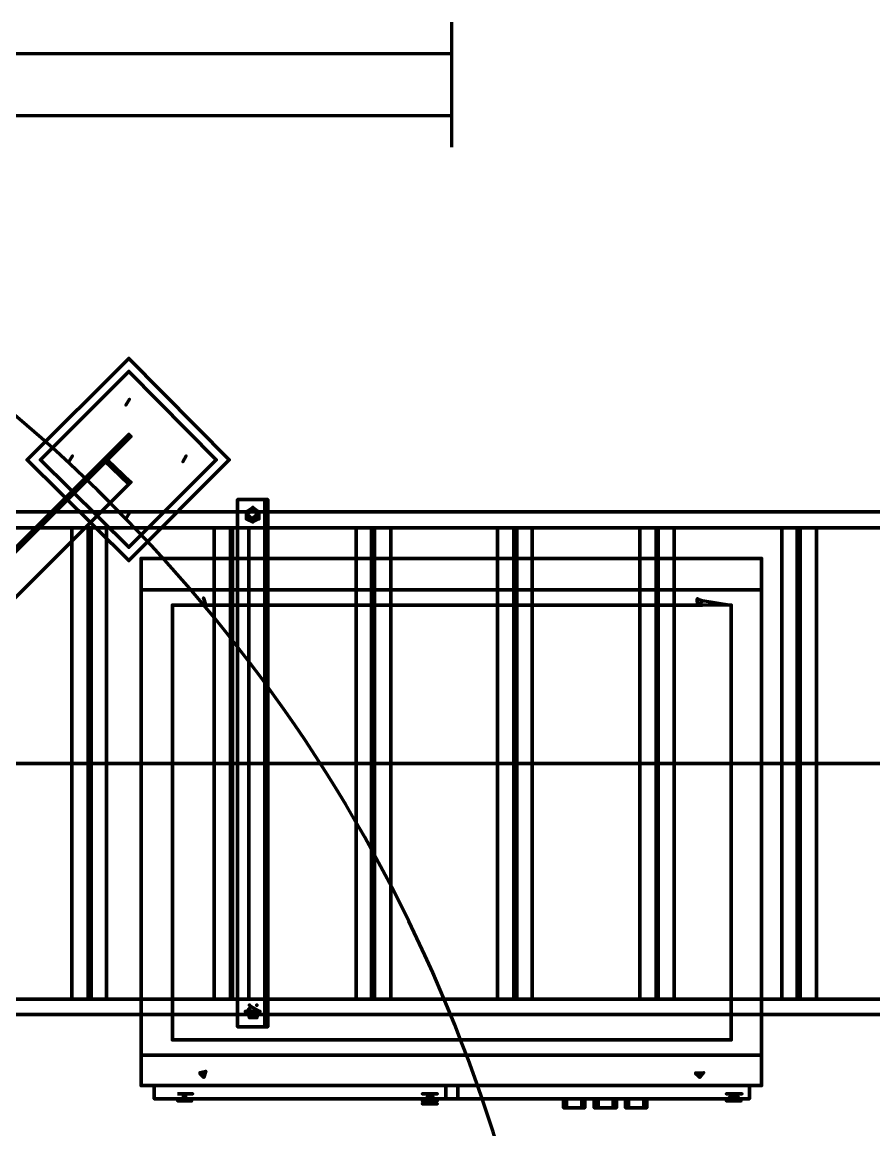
# Model space of a CAD drawing. Extents: x 0 to 1153, y 0 to 816.
# Drawn here: x 287.85 to 296.72, y 611.94 to 623.49 of the extents above; entities that cross this region are included whole.
import ezdxf

# ---------------------------------------------------------------- set-up
doc = ezdxf.new("R2010")
doc.units = 0
doc.header["$MEASUREMENT"] = 0
for name, color, linetype in [('Electrical', 7, 'Continuous'), ('Hatch', 7, 'Continuous'), ('HVAC', 7, 'Continuous')]:
    doc.layers.add(name, color=color, linetype=linetype)

msp = doc.modelspace()

# ---------------------------------------------------------------- linework, layer by layer
at = {"layer": 'Electrical', "color": 5, "linetype": 'Continuous', "lineweight": 211}
for p, q in [((289.624, 612.246), (289.613, 612.246)), ((295.349, 612.246), (295.338, 612.246))]:
    msp.add_line(p, q, dxfattribs=at)
for points in [[(279.77, 618.215), (278.807, 618.215), (279.77, 618.215), (279.77, 618.384), (337.333, 618.384), (279.77, 618.384), (279.77, 618.215), (337.333, 618.215), (337.333, 618.384), (337.333, 618.215), (279.77, 618.215), (279.77, 618.384)], [(279.58, 618.215), (337.333, 618.215), (337.333, 618.384), (337.333, 618.215), (279.58, 618.215), (279.58, 618.384)], [(288.533, 613.304), (288.533, 618.215), (288.364, 618.215), (288.533, 618.215), (288.533, 613.304), (288.364, 613.304), (288.565, 613.304), (288.565, 618.215), (288.724, 618.215), (288.565, 618.215), (288.565, 613.304), (288.724, 613.304)], [(290.015, 613.304), (290.015, 618.215), (289.846, 618.215), (290.015, 618.215), (290.015, 613.304), (289.846, 613.304), (290.036, 613.304), (290.036, 618.215), (290.206, 618.215), (290.036, 618.215), (290.036, 613.304), (290.206, 613.304)], [(291.486, 613.304), (291.486, 618.215), (291.327, 618.215), (291.486, 618.215), (291.486, 613.304), (291.327, 613.304), (291.518, 613.304), (291.518, 618.215), (291.687, 618.215), (291.518, 618.215), (291.518, 613.304), (291.687, 613.304)], [(292.968, 613.304), (292.968, 618.215), (292.799, 618.215), (292.968, 618.215), (292.968, 613.304), (292.799, 613.304), (293, 613.304), (293, 618.215), (293.158, 618.215), (293, 618.215), (293, 613.304), (293.158, 613.304)], [(294.45, 613.304), (294.45, 618.215), (294.28, 618.215), (294.45, 618.215), (294.45, 613.304), (294.28, 613.304), (294.471, 613.304), (294.471, 618.215), (294.64, 618.215), (294.471, 618.215), (294.471, 613.304), (294.64, 613.304)], [(295.921, 613.304), (295.921, 618.215), (295.762, 618.215), (295.921, 618.215), (295.921, 613.304), (295.762, 613.304), (295.952, 613.304), (295.952, 618.215), (296.122, 618.215), (295.952, 618.215), (295.952, 613.304), (296.122, 613.304)], [(295.55, 612.722), (295.55, 612.405), (295.55, 617.897), (295.55, 617.569), (295.55, 617.897), (295.55, 612.405), (295.55, 612.722), (289.084, 612.722), (289.084, 612.405), (289.084, 617.897), (289.084, 617.569), (289.084, 617.897), (289.084, 612.405), (289.084, 612.722)], [(289.084, 612.405), (289.084, 617.897), (295.55, 617.897), (295.55, 612.405), (289.084, 612.405), (289.084, 617.897), (295.55, 617.897), (289.084, 617.897), (295.55, 617.897), (289.084, 617.897), (295.55, 617.897), (295.55, 612.405), (289.084, 612.405), (295.55, 612.405), (289.084, 612.405), (295.55, 612.405)], [(294.883, 617.411), (294.926, 617.411), (294.877, 617.418)], [(279.77, 613.304), (278.807, 613.304), (279.77, 613.304), (279.77, 613.145), (337.333, 613.145), (279.77, 613.145), (279.77, 613.304), (337.333, 613.304), (337.333, 613.145), (337.333, 613.304), (279.77, 613.304), (279.77, 613.145)], [(279.58, 613.304), (337.333, 613.304), (337.333, 613.145), (337.333, 613.304), (279.58, 613.304), (279.58, 613.145)], [(292.259, 612.267), (289.221, 612.267), (292.259, 612.267), (292.259, 612.405), (289.221, 612.405), (289.221, 612.267), (289.221, 612.405), (295.423, 612.405), (295.423, 612.267), (289.221, 612.267), (295.423, 612.267), (295.423, 612.405), (289.221, 612.405), (292.259, 612.405)], [(292.1, 612.267), (292.1, 612.246), (292.1, 612.299), (292.1, 612.299), (292.1, 612.32), (292.1, 612.278), (292.1, 612.299), (292.1, 612.288), (292.1, 612.309), (292.1, 612.299), (292.1, 612.32), (292.1, 612.278), (292.1, 612.32), (292.1, 612.278), (292.1, 612.32), (292.1, 612.267), (292.1, 612.267), (292.089, 612.278), (292.1, 612.278), (292.089, 612.288), (292.1, 612.288), (292.089, 612.299), (292.1, 612.299), (292.089, 612.309), (292.1, 612.309), (292.089, 612.32), (292.1, 612.32), (292.1, 612.267), (292.1, 612.267), (292.1, 612.246), (292.1, 612.299), (292.1, 612.299), (292.1, 612.32), (292.1, 612.278), (292.1, 612.299), (292.1, 612.288), (292.1, 612.309), (292.1, 612.299), (292.1, 612.32), (292.1, 612.278), (292.1, 612.32), (292.1, 612.278), (292.1, 612.32), (292.1, 612.267), (292.1, 612.267), (292.089, 612.278), (292.1, 612.278), (292.089, 612.288), (292.1, 612.288), (292.089, 612.299), (292.1, 612.299), (292.089, 612.309), (292.1, 612.309), (292.089, 612.32), (292.1, 612.32), (292.1, 612.267), (292.1, 612.267), (292.1, 612.246), (292.1, 612.299), (292.1, 612.299), (292.1, 612.32), (292.1, 612.278), (292.1, 612.299), (292.1, 612.288), (292.1, 612.309), (292.1, 612.299), (292.1, 612.32), (292.1, 612.278), (292.1, 612.32), (292.1, 612.278), (292.1, 612.32), (292.1, 612.267), (292.1, 612.267), (292.089, 612.278), (292.1, 612.278), (292.089, 612.288), (292.1, 612.288), (292.089, 612.299), (292.1, 612.299), (292.089, 612.309), (292.1, 612.309), (292.089, 612.32), (292.1, 612.32), (292.1, 612.309), (292.132, 612.267), (292.132, 612.267), (292.111, 612.267), (292.079, 612.32), (292.058, 612.267), (292.015, 612.214), (292.058, 612.267), (292.015, 612.214), (292.058, 612.246), (292.111, 612.32), (292.132, 612.267), (292.111, 612.267), (292.079, 612.32)], [(292.386, 612.405), (292.386, 612.267), (292.386, 612.405), (292.386, 612.267), (292.386, 612.405), (292.386, 612.267), (292.386, 612.405), (292.386, 612.267), (292.386, 612.405), (292.386, 612.267), (292.386, 612.405), (292.386, 612.267), (295.423, 612.267), (292.386, 612.267), (295.423, 612.267), (292.386, 612.267), (295.423, 612.267), (292.386, 612.267), (295.423, 612.267), (292.386, 612.267), (295.423, 612.267), (292.386, 612.267), (295.423, 612.267), (295.423, 612.405), (295.423, 612.267), (292.386, 612.267), (292.386, 612.405), (295.423, 612.405), (292.386, 612.405), (295.423, 612.405), (292.386, 612.405), (295.423, 612.405), (292.386, 612.405), (295.423, 612.405), (292.386, 612.405), (295.423, 612.405), (292.386, 612.405), (295.423, 612.405)], [(295.349, 612.32), (295.18, 612.32), (295.349, 612.32), (295.18, 612.32), (295.349, 612.32), (295.18, 612.32), (295.349, 612.32), (295.18, 612.32)], [(295.423, 612.267), (295.423, 612.405), (295.423, 612.267), (295.423, 612.405), (295.423, 612.267), (295.423, 612.405), (295.423, 612.267), (295.423, 612.405), (295.423, 612.267), (295.423, 612.405)], [(292.015, 612.246), (292.174, 612.246), (292.174, 612.246), (292.015, 612.214), (292.174, 612.214), (292.015, 612.246), (292.174, 612.246), (292.174, 612.246), (292.015, 612.214), (292.174, 612.214), (292.015, 612.246), (292.174, 612.246), (292.174, 612.246), (292.015, 612.214), (292.174, 612.214), (292.015, 612.246)], [(293.709, 612.267), (293.518, 612.267), (293.518, 612.172), (293.709, 612.172), (293.518, 612.172), (293.709, 612.172), (293.518, 612.172), (293.518, 612.267), (293.709, 612.267), (293.518, 612.267), (293.709, 612.267), (293.518, 612.267), (293.486, 612.172), (293.677, 612.172), (293.486, 612.172), (293.677, 612.172), (293.486, 612.172), (293.518, 612.267), (293.677, 612.267), (293.486, 612.267), (293.677, 612.267), (293.486, 612.267), (293.486, 612.172), (293.677, 612.172), (293.486, 612.172), (293.486, 612.267), (293.677, 612.267), (293.486, 612.267), (293.709, 612.267), (293.709, 612.172), (293.709, 612.267), (293.677, 612.172), (293.677, 612.267), (293.677, 612.172)], [(294.037, 612.267), (293.846, 612.267), (293.846, 612.172), (294.037, 612.172), (293.846, 612.172), (294.037, 612.172), (293.846, 612.172), (293.846, 612.267), (294.037, 612.267), (293.846, 612.267), (294.037, 612.267), (293.846, 612.267), (293.804, 612.172), (294.005, 612.172), (293.804, 612.172), (294.005, 612.172), (293.804, 612.172), (293.846, 612.267), (294.005, 612.267), (293.804, 612.267), (294.005, 612.267), (293.804, 612.267), (293.804, 612.172), (294.005, 612.172), (293.804, 612.172), (293.804, 612.267), (294.005, 612.267), (293.804, 612.267), (294.037, 612.267), (294.037, 612.172), (294.037, 612.267), (294.005, 612.172), (294.005, 612.267), (294.005, 612.172)], [(294.354, 612.267), (294.164, 612.267), (294.164, 612.172), (294.354, 612.172), (294.164, 612.172), (294.354, 612.172), (294.164, 612.172), (294.164, 612.267), (294.354, 612.267), (294.164, 612.267), (294.354, 612.267), (294.164, 612.267), (294.132, 612.172), (294.323, 612.172), (294.132, 612.172), (294.323, 612.172), (294.132, 612.172), (294.164, 612.267), (294.323, 612.267), (294.132, 612.267), (294.323, 612.267), (294.132, 612.267), (294.132, 612.172), (294.323, 612.172), (294.132, 612.172), (294.132, 612.267), (294.323, 612.267), (294.132, 612.267), (294.354, 612.267), (294.354, 612.172), (294.354, 612.267), (294.323, 612.172), (294.323, 612.267), (294.323, 612.172)]]:
    msp.add_lwpolyline(points, close=True, dxfattribs=at)
for points in [[(279.58, 618.384), (337.333, 618.384), (279.58, 618.384)], [(288.364, 613.304), (288.364, 618.215), (288.364, 613.304)], [(288.724, 613.304), (288.724, 618.215), (288.724, 613.304)], [(289.846, 613.304), (289.846, 618.215), (289.846, 613.304)], [(290.206, 613.304), (290.206, 618.215), (290.206, 613.304)], [(291.327, 613.304), (291.327, 618.215), (291.327, 613.304)], [(291.687, 613.304), (291.687, 618.215), (291.687, 613.304)], [(292.799, 613.304), (292.799, 618.215), (292.799, 613.304)], [(293.158, 613.304), (293.158, 618.215), (293.158, 613.304)], [(294.28, 613.304), (294.28, 618.215), (294.28, 613.304)], [(294.64, 613.304), (294.64, 618.215), (294.64, 613.304)], [(295.762, 613.304), (295.762, 618.215), (295.762, 613.304)], [(296.122, 613.304), (296.122, 618.215), (296.122, 613.304)], [(289.084, 617.897), (289.084, 617.897), (289.084, 617.897)], [(295.55, 617.897), (295.55, 617.897), (295.55, 617.897)], [(289.084, 617.569), (295.55, 617.569), (289.084, 617.569)], [(289.735, 617.485), (289.761, 617.411), (289.735, 617.485), (289.761, 617.411), (289.412, 617.411), (289.412, 612.881), (295.233, 612.881), (295.233, 617.411), (294.883, 617.411), (294.883, 617.481), (294.936, 617.449), (294.883, 617.411), (294.877, 617.477), (294.935, 617.458), (295.233, 617.411), (295.233, 612.881), (289.412, 612.881), (289.412, 617.411), (289.761, 617.411), (289.735, 617.485), (289.761, 617.411), (294.883, 617.411), (289.761, 617.411)], [(289.412, 617.411), (289.412, 617.411), (289.412, 617.411)], [(289.708, 617.411), (289.708, 617.411), (289.708, 617.411)], [(295.233, 617.411), (295.233, 617.411), (295.233, 617.411)], [(279.58, 615.759), (337.333, 615.759), (279.77, 615.759)], [(279.58, 613.145), (337.333, 613.145), (279.58, 613.145)], [(289.412, 612.881), (289.412, 612.881), (289.412, 612.881)], [(295.233, 612.881), (295.233, 612.881), (295.233, 612.881)], [(289.74, 612.489), (289.761, 612.553), (289.74, 612.489), (289.698, 612.531), (289.761, 612.553), (289.74, 612.489), (289.698, 612.54), (289.761, 612.553), (289.74, 612.489), (289.761, 612.553), (289.74, 612.489), (289.761, 612.553), (289.761, 612.553)], [(294.905, 612.489), (294.947, 612.542), (294.905, 612.489), (294.863, 612.528), (294.947, 612.542), (294.905, 612.489), (294.862, 612.537), (294.947, 612.542), (294.905, 612.489), (294.947, 612.542), (294.905, 612.489), (294.947, 612.542), (294.947, 612.542)], [(289.221, 612.405), (289.221, 612.267), (289.221, 612.405)], [(289.465, 612.32), (289.624, 612.32), (289.465, 612.32)], [(289.465, 612.246), (289.613, 612.246), (289.465, 612.246), (289.613, 612.246), (289.465, 612.246), (289.613, 612.246), (289.465, 612.246), (289.613, 612.246), (289.465, 612.246), (289.539, 612.246), (289.465, 612.246), (289.539, 612.246), (289.528, 612.32), (289.539, 612.246), (289.549, 612.32), (289.539, 612.246), (289.539, 612.32), (289.539, 612.246), (289.539, 612.267), (289.539, 612.246), (289.539, 612.267)], [(292.015, 612.32), (292.174, 612.32), (292.015, 612.32), (292.174, 612.32)], [(295.18, 612.246), (295.338, 612.246), (295.18, 612.246), (295.338, 612.246), (295.18, 612.246), (295.338, 612.246), (295.18, 612.246), (295.338, 612.246), (295.18, 612.246), (295.338, 612.246), (295.18, 612.246), (295.338, 612.246), (295.18, 612.246), (295.338, 612.246), (295.18, 612.246), (295.338, 612.246), (295.18, 612.246), (295.338, 612.246), (295.18, 612.246), (295.338, 612.246), (295.18, 612.246), (295.338, 612.246), (295.18, 612.246), (295.338, 612.246), (295.18, 612.246), (295.338, 612.246), (295.18, 612.246), (295.338, 612.246), (295.18, 612.246), (295.338, 612.246), (295.18, 612.246), (295.338, 612.246), (295.18, 612.246), (295.264, 612.246), (295.275, 612.32), (295.338, 612.246), (295.264, 612.246), (295.254, 612.32), (295.18, 612.246), (295.264, 612.246), (295.275, 612.32), (295.338, 612.246), (295.264, 612.246), (295.254, 612.32), (295.18, 612.246), (295.264, 612.246), (295.275, 612.32), (295.338, 612.246), (295.264, 612.246), (295.254, 612.32), (295.18, 612.246), (295.264, 612.246), (295.275, 612.32), (295.338, 612.246), (295.264, 612.246), (295.254, 612.32), (295.264, 612.246), (295.254, 612.32), (295.264, 612.246), (295.264, 612.32), (295.264, 612.246), (295.264, 612.267), (295.264, 612.246), (295.264, 612.267)], [(295.55, 612.405), (295.55, 612.405), (295.55, 612.405)], [(293.709, 612.172), (293.518, 612.172), (293.709, 612.172)], [(294.037, 612.172), (293.846, 612.172), (294.037, 612.172)], [(294.354, 612.172), (294.164, 612.172), (294.354, 612.172)]]:
    msp.add_lwpolyline(points, dxfattribs=at)
for p in [(289.084, 617.897), (295.55, 617.897), (289.412, 617.411), (289.708, 617.411), (289.761, 617.411), (294.883, 617.411), (294.926, 617.411), (295.233, 617.411), (289.412, 612.881), (295.233, 612.881), (289.084, 612.405), (289.528, 612.32), (289.539, 612.32), (289.539, 612.32), (289.539, 612.32), (289.539, 612.32), (289.539, 612.32), (289.539, 612.32), (289.539, 612.32), (289.539, 612.32), (289.549, 612.32), (292.089, 612.32), (292.089, 612.32), (292.089, 612.32), (292.1, 612.32), (292.1, 612.32), (292.1, 612.32), (292.1, 612.32), (292.1, 612.32), (292.1, 612.32), (292.1, 612.32), (292.1, 612.32), (292.1, 612.32), (292.1, 612.32), (292.1, 612.32), (292.1, 612.32), (292.1, 612.32), (292.1, 612.32), (292.1, 612.32), (295.254, 612.32), (295.254, 612.32), (295.254, 612.32), (295.254, 612.32), (295.254, 612.32), (295.254, 612.32), (295.254, 612.32), (295.264, 612.32), (295.264, 612.32), (295.264, 612.32), (295.264, 612.32), (295.264, 612.32), (295.264, 612.32), (295.264, 612.32), (295.264, 612.32), (295.264, 612.32), (295.264, 612.32), (295.264, 612.32), (295.264, 612.32), (295.264, 612.32), (295.264, 612.32), (295.264, 612.32), (295.264, 612.32), (295.264, 612.32), (295.264, 612.32), (295.264, 612.32), (295.264, 612.32), (295.264, 612.32), (295.264, 612.32), (295.264, 612.32), (295.264, 612.32), (295.264, 612.32), (295.264, 612.32), (295.264, 612.32), (295.264, 612.32), (295.264, 612.32), (295.264, 612.32), (295.264, 612.32), (295.264, 612.32), (295.275, 612.32), (295.55, 612.405), (289.528, 612.309), (289.528, 612.309), (289.528, 612.299), (289.528, 612.299), (289.528, 612.288), (289.528, 612.288), (289.528, 612.278), (289.528, 612.278), (289.539, 612.309), (289.539, 612.309), (289.539, 612.309), (289.539, 612.309), (289.539, 612.309), (289.539, 612.309), (289.539, 612.309), (289.539, 612.309), (289.539, 612.299), (289.539, 612.299), (289.539, 612.299), (289.539, 612.299), (289.539, 612.299), (289.539, 612.299), (289.539, 612.299), (289.539, 612.299), (289.539, 612.288), (289.539, 612.288), (289.539, 612.288), (289.539, 612.288), (289.539, 612.288), (289.539, 612.288), (289.539, 612.288), (289.539, 612.288), (289.539, 612.278), (289.539, 612.278), (289.539, 612.278), (289.539, 612.278), (289.539, 612.278), (289.539, 612.278), (289.539, 612.278), (289.539, 612.278), (289.539, 612.267), (289.539, 612.267), (289.539, 612.267), (289.539, 612.267), (289.539, 612.246), (289.539, 612.246), (289.549, 612.309), (289.549, 612.309), (289.549, 612.299), (289.549, 612.299), (289.549, 612.288), (289.549, 612.288), (289.549, 612.278), (289.549, 612.278), (292.089, 612.309), (292.089, 612.309), (292.089, 612.309), (292.089, 612.299), (292.089, 612.299), (292.089, 612.299), (292.089, 612.288), (292.089, 612.288), (292.089, 612.288), (292.089, 612.278), (292.089, 612.278), (292.089, 612.278), (292.1, 612.309), (292.1, 612.309), (292.1, 612.309), (292.1, 612.309), (292.1, 612.309), (292.1, 612.309), (292.1, 612.309), (292.1, 612.309), (292.1, 612.309), (292.1, 612.309), (292.1, 612.309), (292.1, 612.309), (292.1, 612.309), (292.1, 612.309), (292.1, 612.309), (292.1, 612.299), (292.1, 612.299), (292.1, 612.299), (292.1, 612.299), (292.1, 612.299), (292.1, 612.299), (292.1, 612.299), (292.1, 612.299), (292.1, 612.299), (292.1, 612.299), (292.1, 612.299), (292.1, 612.299), (292.1, 612.299), (292.1, 612.299), (292.1, 612.299), (292.1, 612.288), (292.1, 612.288), (292.1, 612.288), (292.1, 612.288), (292.1, 612.288), (292.1, 612.288), (292.1, 612.288), (292.1, 612.288), (292.1, 612.288), (292.1, 612.288), (292.1, 612.288), (292.1, 612.288), (292.1, 612.288), (292.1, 612.288), (292.1, 612.288), (292.1, 612.278), (292.1, 612.278), (292.1, 612.278), (292.1, 612.278), (292.1, 612.278), (292.1, 612.278), (292.1, 612.278), (292.1, 612.278), (292.1, 612.278), (292.1, 612.278), (292.1, 612.278), (292.1, 612.278), (292.1, 612.278), (292.1, 612.278), (292.1, 612.278), (292.1, 612.267), (292.1, 612.267), (292.1, 612.267), (292.1, 612.267), (292.1, 612.267), (292.1, 612.267), (292.1, 612.246), (292.1, 612.246), (292.1, 612.246), (295.254, 612.309), (295.254, 612.309), (295.254, 612.309), (295.254, 612.309), (295.254, 612.309), (295.254, 612.309), (295.254, 612.309), (295.254, 612.309), (295.254, 612.299), (295.254, 612.299), (295.254, 612.299), (295.254, 612.299), (295.254, 612.299), (295.254, 612.299), (295.254, 612.299), (295.254, 612.299), (295.254, 612.288), (295.254, 612.288), (295.254, 612.288), (295.254, 612.288), (295.254, 612.288), (295.254, 612.288), (295.254, 612.288), (295.254, 612.288), (295.254, 612.278), (295.254, 612.278), (295.254, 612.278), (295.254, 612.278), (295.254, 612.278), (295.254, 612.278), (295.254, 612.278), (295.254, 612.278), (295.264, 612.309), (295.264, 612.309), (295.264, 612.309), (295.264, 612.309), (295.264, 612.309), (295.264, 612.309), (295.264, 612.309), (295.264, 612.309), (295.264, 612.309), (295.264, 612.309), (295.264, 612.309), (295.264, 612.309), (295.264, 612.309), (295.264, 612.309), (295.264, 612.309), (295.264, 612.309), (295.264, 612.309), (295.264, 612.309), (295.264, 612.309), (295.264, 612.309), (295.264, 612.309), (295.264, 612.309), (295.264, 612.309), (295.264, 612.309), (295.264, 612.309), (295.264, 612.309), (295.264, 612.309), (295.264, 612.309), (295.264, 612.309), (295.264, 612.309), (295.264, 612.309), (295.264, 612.309), (295.264, 612.299), (295.264, 612.299), (295.264, 612.299), (295.264, 612.299), (295.264, 612.299), (295.264, 612.299), (295.264, 612.299), (295.264, 612.299), (295.264, 612.299), (295.264, 612.299), (295.264, 612.299), (295.264, 612.299), (295.264, 612.299), (295.264, 612.299), (295.264, 612.299), (295.264, 612.299), (295.264, 612.299), (295.264, 612.299), (295.264, 612.299), (295.264, 612.299), (295.264, 612.299), (295.264, 612.299), (295.264, 612.299), (295.264, 612.299), (295.264, 612.299), (295.264, 612.299), (295.264, 612.299), (295.264, 612.299), (295.264, 612.299), (295.264, 612.299), (295.264, 612.299), (295.264, 612.299), (295.264, 612.288), (295.264, 612.288), (295.264, 612.288), (295.264, 612.288), (295.264, 612.288), (295.264, 612.288), (295.264, 612.288), (295.264, 612.288), (295.264, 612.288), (295.264, 612.288), (295.264, 612.288), (295.264, 612.288), (295.264, 612.288), (295.264, 612.288), (295.264, 612.288), (295.264, 612.288), (295.264, 612.288), (295.264, 612.288), (295.264, 612.288), (295.264, 612.288), (295.264, 612.288), (295.264, 612.288), (295.264, 612.288), (295.264, 612.288), (295.264, 612.288), (295.264, 612.288), (295.264, 612.288), (295.264, 612.288), (295.264, 612.288), (295.264, 612.288), (295.264, 612.288), (295.264, 612.288), (295.264, 612.278), (295.264, 612.278), (295.264, 612.278), (295.264, 612.278), (295.264, 612.278), (295.264, 612.278), (295.264, 612.278), (295.264, 612.278), (295.264, 612.278), (295.264, 612.278), (295.264, 612.278), (295.264, 612.278), (295.264, 612.278), (295.264, 612.278), (295.264, 612.278), (295.264, 612.278), (295.264, 612.278), (295.264, 612.278), (295.264, 612.278), (295.264, 612.278), (295.264, 612.278), (295.264, 612.278), (295.264, 612.278), (295.264, 612.278), (295.264, 612.278), (295.264, 612.278), (295.264, 612.278), (295.264, 612.278), (295.264, 612.278), (295.264, 612.278), (295.264, 612.278), (295.264, 612.278), (295.264, 612.267), (295.264, 612.267), (295.264, 612.267), (295.264, 612.267), (295.264, 612.267), (295.264, 612.267), (295.264, 612.267), (295.264, 612.267), (295.264, 612.267), (295.264, 612.267), (295.264, 612.267), (295.264, 612.267), (295.264, 612.267), (295.264, 612.267), (295.264, 612.267), (295.264, 612.267), (295.264, 612.246), (295.264, 612.246), (295.264, 612.246), (295.264, 612.246), (295.264, 612.246), (295.264, 612.246), (295.264, 612.246), (295.264, 612.246), (295.275, 612.309), (295.275, 612.309), (295.275, 612.309), (295.275, 612.309), (295.275, 612.309), (295.275, 612.309), (295.275, 612.309), (295.275, 612.309), (295.275, 612.299), (295.275, 612.299), (295.275, 612.299), (295.275, 612.299), (295.275, 612.299), (295.275, 612.299), (295.275, 612.299), (295.275, 612.299), (295.275, 612.288), (295.275, 612.288), (295.275, 612.288), (295.275, 612.288), (295.275, 612.288), (295.275, 612.288), (295.275, 612.288), (295.275, 612.288), (295.275, 612.278), (295.275, 612.278), (295.275, 612.278), (295.275, 612.278), (295.275, 612.278), (295.275, 612.278), (295.275, 612.278), (295.275, 612.278)]:
    msp.add_point(p, dxfattribs=at)
at = {"layer": 'Hatch', "color": 5, "linetype": 'Continuous', "lineweight": 211}
for p, q in [((292.322, 622.184), (292.322, 623.485)), ((284.554, 623.157), (292.322, 623.157)), ((284.554, 622.512), (292.322, 622.512))]:
    msp.add_line(p, q, dxfattribs=at)
for points in [[(290.089, 618.511), (290.407, 618.511), (290.089, 618.511), (290.089, 613.018), (290.375, 613.018), (290.375, 618.511), (290.407, 613.018), (290.407, 618.511), (290.407, 613.018), (290.089, 613.018), (290.407, 613.018), (290.089, 613.018), (290.089, 618.511), (290.407, 618.511), (290.089, 618.511), (290.089, 613.018)], [(290.375, 613.018), (290.375, 618.511), (290.407, 613.018), (290.407, 618.511)], [(290.195, 618.358), (290.231, 618.404), (290.261, 618.402), (290.285, 618.38), (290.29, 618.35), (290.274, 618.322), (290.247, 618.31), (290.218, 618.317), (290.197, 618.343), (290.195, 618.354), (290.239, 618.31), (290.29, 618.358), (290.281, 618.33), (290.258, 618.312), (290.228, 618.312), (290.202, 618.333), (290.195, 618.362), (290.206, 618.389), (290.231, 618.404), (290.261, 618.402), (290.285, 618.38), (290.29, 618.362), (290.247, 618.405), (290.195, 618.358), (290.204, 618.386), (290.231, 618.404), (290.261, 618.402), (290.285, 618.38), (290.29, 618.35), (290.274, 618.322), (290.247, 618.31), (290.218, 618.317), (290.197, 618.343), (290.195, 618.354), (290.239, 618.31), (290.29, 618.358), (290.281, 618.33), (290.258, 618.312), (290.228, 618.312), (290.209, 618.324), (290.248, 618.278), (290.248, 618.278), (290.206, 618.327), (290.195, 618.354), (290.184, 618.31), (290.195, 618.362), (290.206, 618.389), (290.228, 618.403), (290.184, 618.384), (290.231, 618.404), (290.261, 618.402), (290.283, 618.383), (290.248, 618.427), (290.248, 618.427), (290.285, 618.38), (290.29, 618.365), (290.311, 618.384), (290.29, 618.362), (290.311, 618.31), (290.311, 618.31), (290.29, 618.358), (290.281, 618.33), (290.258, 618.312), (290.228, 618.312), (290.202, 618.333), (290.195, 618.362), (290.206, 618.389), (290.231, 618.404), (290.261, 618.402), (290.285, 618.38), (290.29, 618.362), (290.247, 618.405), (290.195, 618.362), (290.184, 618.31), (290.184, 618.384), (290.248, 618.427), (290.311, 618.384), (290.311, 618.31), (290.248, 618.278), (290.195, 618.358), (290.204, 618.386), (290.231, 618.404), (290.261, 618.402), (290.285, 618.38), (290.29, 618.35), (290.274, 618.322), (290.247, 618.31), (290.218, 618.317), (290.197, 618.343), (290.195, 618.354), (290.209, 618.324), (290.261, 618.314), (290.311, 618.31), (290.311, 618.384), (290.311, 618.384), (290.248, 618.427), (290.248, 618.427), (290.184, 618.384), (290.184, 618.384), (290.184, 618.31), (290.184, 618.31), (290.248, 618.278), (290.248, 618.278), (290.311, 618.31), (290.311, 618.31), (290.29, 618.358), (290.281, 618.33), (290.258, 618.312), (290.228, 618.312), (290.202, 618.333), (290.195, 618.362), (290.206, 618.389), (290.228, 618.403), (290.258, 618.403), (290.281, 618.386), (290.29, 618.362), (290.285, 618.38), (290.235, 618.405), (290.184, 618.384), (290.184, 618.31), (290.248, 618.278), (290.311, 618.31), (290.311, 618.384), (290.248, 618.427), (290.195, 618.358), (290.204, 618.386), (290.231, 618.404), (290.261, 618.402), (290.285, 618.38), (290.29, 618.35), (290.274, 618.322), (290.247, 618.31), (290.218, 618.317), (290.197, 618.343), (290.195, 618.354), (290.209, 618.324), (290.261, 618.314), (290.311, 618.31), (290.311, 618.384), (290.311, 618.384), (290.248, 618.427), (290.248, 618.427), (290.184, 618.384), (290.184, 618.384), (290.184, 618.31), (290.184, 618.31), (290.248, 618.278), (290.248, 618.278), (290.311, 618.31), (290.311, 618.31), (290.29, 618.358), (290.281, 618.33), (290.258, 618.312), (290.228, 618.312), (290.202, 618.333), (290.195, 618.362), (290.206, 618.389), (290.231, 618.404), (290.261, 618.402), (290.285, 618.38), (290.29, 618.362), (290.247, 618.405), (290.195, 618.362), (290.184, 618.31), (290.184, 618.384), (290.248, 618.427), (290.311, 618.384), (290.311, 618.31), (290.248, 618.278), (290.195, 618.358), (290.204, 618.386), (290.231, 618.404), (290.261, 618.402), (290.285, 618.38), (290.29, 618.35), (290.274, 618.322), (290.247, 618.31), (290.218, 618.317), (290.197, 618.343), (290.184, 618.384), (290.184, 618.31), (290.248, 618.278), (290.311, 618.31), (290.311, 618.384), (290.248, 618.427)]]:
    msp.add_lwpolyline(points, close=True, dxfattribs=at)
msp.add_lwpolyline([(290.195, 613.182), (290.231, 613.229), (290.322, 613.177), (290.276, 613.149), (290.195, 613.182), (290.239, 613.135), (290.322, 613.177), (290.258, 613.137), (290.195, 613.182), (290.231, 613.229), (290.322, 613.177), (290.195, 613.182), (290.231, 613.229), (290.322, 613.177), (290.276, 613.149), (290.195, 613.182), (290.239, 613.135), (290.322, 613.177), (290.258, 613.137), (290.195, 613.182), (290.216, 613.114), (290.195, 613.182), (290.231, 613.229), (290.322, 613.177), (290.258, 613.137), (290.195, 613.182), (290.231, 613.229), (290.322, 613.177), (290.231, 613.229), (290.195, 613.182), (290.231, 613.229), (290.322, 613.177), (290.29, 613.114), (290.216, 613.114), (290.195, 613.182), (290.231, 613.229), (290.322, 613.177), (290.276, 613.149), (290.195, 613.182), (290.271, 613.144), (290.322, 613.177), (290.29, 613.114), (290.216, 613.114), (290.195, 613.182), (290.231, 613.229), (290.322, 613.177), (290.231, 613.229), (290.195, 613.182), (290.216, 613.114), (290.29, 613.114), (290.322, 613.177), (290.258, 613.137), (290.195, 613.182), (290.231, 613.229), (290.322, 613.177), (290.231, 613.229), (290.195, 613.182), (290.216, 613.114), (290.29, 613.114), (290.322, 613.177), (290.231, 613.229), (290.195, 613.182), (290.231, 613.229), (290.322, 613.177), (290.261, 613.139), (290.195, 613.182), (290.216, 613.114), (290.29, 613.114), (290.322, 613.177), (290.258, 613.137), (290.195, 613.182), (290.231, 613.229), (290.322, 613.177), (290.231, 613.229), (290.195, 613.182), (290.231, 613.229), (290.322, 613.177), (290.29, 613.114), (290.216, 613.114), (290.195, 613.182), (290.231, 613.229), (290.322, 613.177), (290.276, 613.149), (290.195, 613.182), (290.265, 613.14), (290.322, 613.177), (290.231, 613.229), (290.195, 613.182), (290.216, 613.114), (290.29, 613.114), (290.322, 613.177), (290.231, 613.229)], dxfattribs=at)
for p in [(290.184, 618.384), (290.184, 618.384), (290.184, 618.384), (290.248, 618.427), (290.248, 618.427), (290.248, 618.427), (290.311, 618.384), (290.311, 618.384), (290.311, 618.384), (290.184, 618.31), (290.184, 618.31), (290.184, 618.31), (290.248, 618.278), (290.248, 618.278), (290.248, 618.278), (290.311, 618.31), (290.311, 618.31), (290.311, 618.31), (290.216, 613.241), (290.216, 613.241), (290.216, 613.241), (290.29, 613.241), (290.29, 613.241), (290.29, 613.241), (290.174, 613.177), (290.174, 613.177), (290.174, 613.177), (290.322, 613.177), (290.322, 613.177), (290.216, 613.114), (290.216, 613.114), (290.216, 613.114), (290.29, 613.114), (290.29, 613.114), (290.29, 613.114)]:
    msp.add_point(p, dxfattribs=at)
at = {"layer": 'HVAC', "color": 6, "linetype": 'Continuous', "lineweight": 211}
for points in [[(278.32, 603.377), (293.518, 603.377), (293.518, 607.028), (278.32, 607.028), (293.508, 607.034, 0.414214), (277.347, 623.2)], [(278.32, 607.028), (293.508, 607.034, 0.414214), (277.347, 623.2)], [(278.32, 607.028), (293.508, 607.034, 0.414214), (277.347, 623.2)]]:
    msp.add_lwpolyline(points, format="xyb", dxfattribs=at)
for points in [[(288.957, 617.876), (287.898, 618.924), (288.957, 619.982), (290.004, 618.924), (288.957, 617.876), (290.004, 618.924), (288.957, 619.982), (287.898, 618.924)], [(288.957, 619.845), (289.867, 618.924), (288.957, 618.014), (288.036, 618.924), (288.957, 619.845), (288.036, 618.924), (288.957, 618.014), (289.867, 618.924)], [(288.734, 618.924), (288.692, 618.924), (288.957, 619.188), (288.978, 619.167), (288.734, 618.924), (288.978, 618.691), (288.957, 618.67), (288.734, 618.924), (288.978, 619.167), (288.957, 619.188), (288.734, 618.924), (288.957, 618.67), (277.781, 607.494), (288.957, 618.67), (288.713, 618.903), (277.548, 607.737), (288.692, 618.924), (277.527, 607.759), (277.781, 607.494), (277.548, 607.737), (277.527, 607.759), (288.692, 618.924), (288.957, 618.67), (288.692, 618.924)], [(288.957, 619.188), (288.957, 619.188), (288.978, 619.167)], [(288.978, 618.691), (288.978, 618.691), (288.957, 618.67)]]:
    msp.add_lwpolyline(points, close=True, dxfattribs=at)
for points in [[(288.957, 619.982), (288.957, 619.982), (288.957, 619.982)], [(288.925, 619.496), (288.965, 619.556), (288.925, 619.496), (288.965, 619.556), (288.925, 619.496), (288.965, 619.556), (288.965, 619.556)], [(287.898, 618.924), (287.898, 618.924), (287.898, 618.924)], [(288.036, 618.924), (288.036, 618.924), (288.036, 618.924)], [(288.333, 618.903), (288.37, 618.965), (288.333, 618.903), (288.37, 618.965), (288.333, 618.903), (288.37, 618.965), (288.37, 618.965)], [(289.518, 618.903), (289.555, 618.965), (289.518, 618.903), (289.555, 618.965), (289.518, 618.903), (289.555, 618.965), (289.555, 618.965)], [(289.867, 618.924), (289.867, 618.924), (289.867, 618.924)], [(290.004, 618.924), (290.004, 618.924), (290.004, 618.924)], [(288.925, 618.31), (288.963, 618.372), (288.925, 618.31), (288.963, 618.372), (288.925, 618.31), (288.963, 618.372), (288.963, 618.372)], [(288.957, 618.014), (288.957, 618.014), (288.957, 618.014)]]:
    msp.add_lwpolyline(points, dxfattribs=at)
for p in [(288.957, 619.982), (288.957, 619.845), (288.957, 619.188), (288.978, 619.167), (287.898, 618.924), (288.036, 618.924), (288.692, 618.924), (288.734, 618.924), (289.867, 618.924), (290.004, 618.924), (288.957, 618.67), (288.978, 618.691), (288.957, 618.014), (288.957, 617.876)]:
    msp.add_point(p, dxfattribs=at)

doc.saveas('drawing.dxf')
